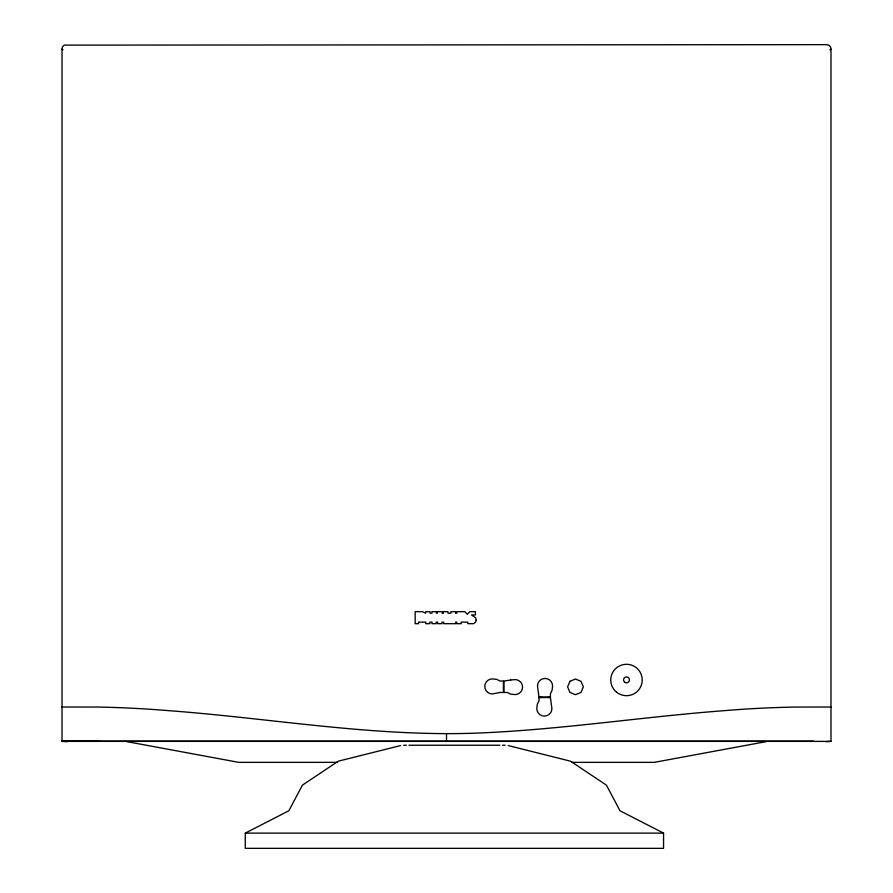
<?xml version="1.0" encoding="UTF-8"?>
<svg xmlns="http://www.w3.org/2000/svg" width="893" height="893" viewBox="0 0 893 893"><rect width="100%" height="100%" fill="white"/><g stroke="black" fill="none" stroke-linecap="round" stroke-linejoin="round"><path stroke-width="1.34" d="M67.343 741.67L62.019 741.38L62.019 49.148L62.499 46.816L64.196 45.119L826.449 44.65L828.804 45.119L830.501 46.816L830.981 49.16L830.981 741.38L825.657 741.67M829.965 49.818L830.981 49.148M508.229 745.566L570.594 761.216L606.425 785.159L620.021 810.799L663.555 833.124L663.555 848.35L245.274 848.35L245.274 833.124L288.807 810.799L302.403 785.159L338.235 761.216L400.6 745.566M766.194 741.625L654.312 762.354L572.022 762.354M538.959 697.02L550.423 697.02L550.423 693.705L552.075 690.322L552.566 685.947A7.535 7.524 0 0 0 545.031 678.434A7.535 7.524 0 0 0 537.486 685.947L538.959 697.02L540.689 696.908M548.693 697.433L550.423 697.533L551.896 708.595A7.535 7.524 0 0 1 544.35 716.119A7.535 7.524 0 0 1 536.816 708.595L537.307 704.22L538.959 700.849L538.959 697.533L540.79 697.433M62.019 707.022L97.437 707.055A1075.909 1073.419 0 0 1 168.163 710.616C268.826 718.061 368.909 736.156 470.142 733.332C555.424 730.586 639.835 717.001 724.837 710.616A1075.909 1073.419 0 0 1 795.563 707.055L830.981 707.022M538.959 697.533L550.423 697.533M99.078 741.134L62.019 741.134L813.623 741.145M62.019 741.38L830.981 741.38M403.714 745.242L406.337 745.242M408.961 745.242L499.868 745.242M502.491 745.242L505.114 745.242M337.71 762.354L238.688 762.354L126.851 741.625M245.274 833.124L663.555 833.124M548.592 696.908L550.423 697.02M62.019 49.148L63.035 49.818M446.5 733.644L446.5 741.134M476.181 620.244L475.656 622.142L473.536 623.682L467.921 623.682L467.809 622.142L461.168 622.142L461.168 623.682L456.725 623.682L456.725 622.142L455.709 622.142L455.709 623.682L443.631 623.682L443.631 622.142L442.046 622.142L442.046 623.682L437.659 623.682L437.659 622.142L436.164 622.142L436.164 623.682L432.022 623.682L432.022 622.142L429.89 622.142L429.89 623.682L425.727 623.682L425.727 622.142L418.616 622.142L418.616 623.682L415.178 623.682L415.178 611.66L422.367 611.66L425.727 613.19L425.727 611.66L430.002 611.66L430.002 613.123L431.966 613.123L431.966 611.66L436.398 611.66L436.398 613.19L437.358 613.19L437.358 611.66L442.281 611.66L442.281 613.346L443.319 613.346L443.319 611.66L447.951 611.66L447.973 613.234L450.92 613.234L450.909 611.66L455.575 611.66L455.575 613.223L456.825 613.156L456.825 611.66L464.885 611.66L467.273 614.272L469.818 611.66L475.433 611.66L475.433 614.953L471.504 614.953L475.612 617.755L476.181 620.244M569.913 681.314L567.602 686.862L569.913 692.41L575.472 694.709L581.03 692.41L583.341 686.862L581.03 681.314L575.472 679.015L569.913 681.314M510.64 680.042L503.942 681.024L503.942 692.466L507.257 692.466L510.64 694.118L515.027 694.598A7.535 7.524 0 0 0 522.572 687.085A7.535 7.524 0 0 0 515.027 679.562L510.64 680.042M500.102 692.466L492.333 693.928A7.535 7.524 0 0 1 484.787 686.404A7.535 7.524 0 0 1 492.333 678.892L496.72 679.372L500.102 681.024L503.418 681.024L503.418 692.466L500.102 692.466M624.609 682.163A2.969 2.969 0 0 0 629.42 680.354A2.969 2.969 0 0 0 625.446 677.095A2.969 2.969 0 0 0 624.609 682.163M616.505 692.12A15.728 15.694 0 0 0 642.011 682.542A15.728 15.694 0 0 0 620.948 665.296A15.728 15.694 0 0 0 616.505 692.12"/></g></svg>
